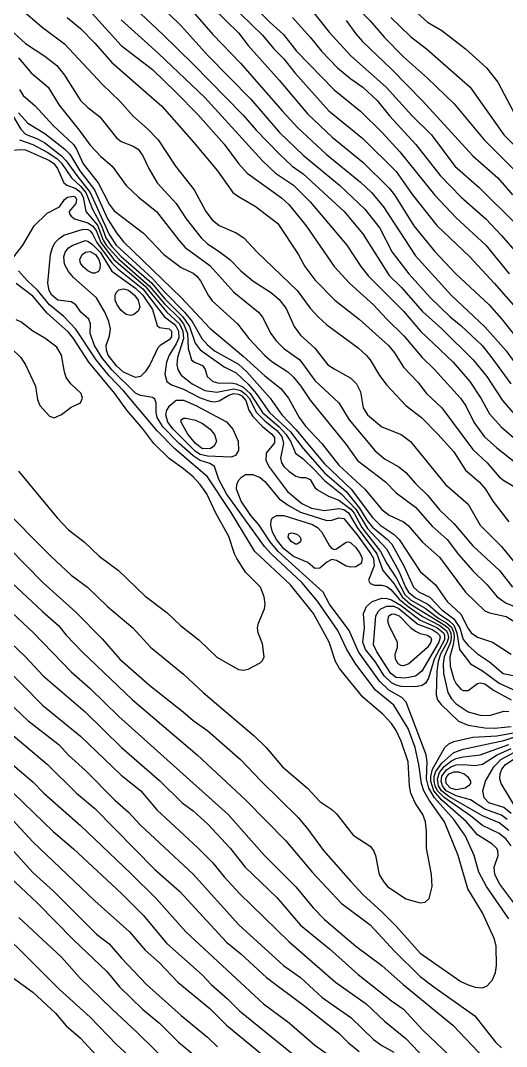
# Model space of a CAD drawing. Extents: x 474277 to 475042, y 254928 to 255625.
# Drawn here: x 474755.69 to 474771.27, y 255488.19 to 255521.06 of the extents above; entities that cross this region are included whole.
import ezdxf

# ---------------------------------------------------------------- set-up
doc = ezdxf.new("R2010")
doc.units = 0
doc.header["$MEASUREMENT"] = 0
doc.layers.add('BaseMapV2_DTM_export_MonNov09090547073261 — entities', color=1, linetype='CONTINUOUS')

msp = doc.modelspace()

# ---------------------------------------------------------------- linework, layer by layer
at = {"layer": 'BaseMapV2_DTM_export_MonNov09090547073261 — entities', "color": 15, "linetype": 'Continuous', "true_color": 0xb7484b}
for points in [[(474758.31, 255522.442, 85.5), (474760.257, 255520.612, 85.5), (474761.224, 255519.662, 85.5), (474762.834, 255518.027, 85.5), (474763.243, 255517.545, 85.5), (474763.984, 255516.781, 85.5), (474764.4, 255516.395, 85.5), (474764.751, 255516.147, 85.5), (474766.067, 255514.938, 85.5), (474766.668, 255514.222, 85.5), (474767.511, 255512.89, 85.5), (474767.895, 255512.513, 85.5), (474768.585, 255511.735, 85.5), (474769.198, 255511.177, 85.5), (474770.208, 255510.184, 85.5), (474770.639, 255509.648, 85.5), (474771.149, 255508.881, 85.5), (474771.472, 255508.498, 85.5)], [(474762.144, 255522.529, 84.25), (474763.692, 255520.996, 84.25), (474764.123, 255520.612, 84.25), (474764.544, 255520.076, 84.25), (474765.748, 255518.84, 84.25), (474766.591, 255518.15, 84.25), (474767.286, 255517.469, 84.25), (474767.855, 255516.855, 84.25), (474768.968, 255515.475, 84.25), (474769.658, 255514.733, 84.25), (474770.613, 255513.865, 84.25), (474771.354, 255512.945, 84.25)], [(474760.074, 255521.636, 85.25), (474760.84, 255520.888, 85.25), (474761.708, 255519.922, 85.25), (474763.072, 255518.542, 85.25), (474763.997, 255517.469, 85.25), (474764.751, 255516.744, 85.25), (474765.915, 255515.782, 85.25), (474766.735, 255515.015, 85.25), (474767.216, 255514.402, 85.25), (474767.603, 255513.635, 85.25), (474768.14, 255512.945, 85.25), (474768.834, 255512.178, 85.25), (474769.466, 255511.565, 85.25), (474769.812, 255511.289, 85.25), (474770.49, 255510.645, 85.25), (474770.808, 255510.256, 85.25), (474771.411, 255509.418, 85.25)], [(474760.917, 255521.693, 85), (474761.863, 255520.612, 85), (474762.741, 255519.692, 85), (474764.078, 255518.159, 85), (474764.585, 255517.622, 85), (474765.489, 255516.779, 85), (474766.591, 255515.879, 85), (474766.944, 255515.552, 85), (474767.325, 255515.092, 85), (474768.355, 255513.519, 85), (474769.505, 255512.244, 85), (474770.578, 255511.247, 85), (474771.268, 255510.47, 85), (474771.805, 255509.717, 85)], [(474755.78, 255521.37, 86.5), (474756.386, 255520.842, 86.5), (474757.103, 255520.306, 86.5), (474758.31, 255519.019, 86.5), (474758.889, 255518.465, 86.5), (474759.307, 255517.988, 86.5), (474759.767, 255517.584, 86.5), (474760.106, 255517.239, 86.5), (474760.661, 255516.395, 86.5), (474761.259, 255515.628, 86.5), (474761.637, 255514.938, 86.5), (474761.837, 255514.677, 86.5), (474762.067, 255514.494, 86.5), (474762.604, 255514.253, 86.5), (474762.852, 255514.095, 86.5), (474763.275, 255513.635, 86.5), (474764.563, 255512.408, 86.5), (474764.981, 255511.843, 86.5), (474765.232, 255511.565, 86.5), (474765.518, 255511.311, 86.5), (474766.517, 255510.568, 86.5), (474766.774, 255510.338, 86.5), (474766.904, 255510.184, 86.5), (474767.205, 255509.68, 86.5), (474767.435, 255509.379, 86.5), (474768.051, 255508.728, 86.5), (474768.553, 255508.344, 86.5), (474769.077, 255507.808, 86.5), (474769.582, 255507.242, 86.5), (474769.955, 255506.657, 86.5), (474770.394, 255506.274, 86.5), (474770.602, 255506.044, 86.5), (474770.834, 255505.661, 86.5), (474771.345, 255504.993, 86.5)], [(474761.868, 255521.456, 84.75), (474762.681, 255520.661, 84.75), (474762.987, 255520.262, 84.75), (474763.984, 255519.15, 84.75), (474764.904, 255518.061, 84.75), (474765.684, 255517.315, 84.75), (474766.668, 255516.52, 84.75), (474767.511, 255515.689, 84.75), (474767.679, 255515.475, 84.75), (474768.304, 255514.478, 84.75), (474768.968, 255513.664, 84.75), (474769.644, 255512.945, 84.75), (474770.718, 255511.948, 84.75), (474771.115, 255511.504, 84.75), (474772.094, 255510.261, 84.75)], [(474762.388, 255521.609, 84.5), (474763.447, 255520.585, 84.5), (474763.814, 255520.152, 84.5), (474764.138, 255519.833, 84.5), (474764.488, 255519.386, 84.5), (474765.58, 255518.159, 84.5), (474766.668, 255517.279, 84.5), (474767.741, 255516.224, 84.5), (474768.258, 255515.475, 84.5), (474769.045, 255514.485, 84.5), (474770.102, 255513.482, 84.5), (474770.881, 255512.638, 84.5), (474771.959, 255511.416, 84.5)], [(474765.058, 255521.354, 83.75), (474765.583, 255520.689, 83.75), (474766.282, 255519.922, 83.75), (474767.416, 255518.926, 83.75), (474768.25, 255518.005, 83.75), (474768.868, 255517.392, 83.75), (474769.613, 255516.395, 83.75), (474770.393, 255515.705, 83.75), (474771.575, 255514.541, 83.75)], [(474766.514, 255521.428, 83.25), (474766.898, 255521.048, 83.25), (474767.358, 255520.515, 83.25), (474767.971, 255519.891, 83.25), (474768.738, 255519.209, 83.25), (474769.593, 255518.389, 83.25), (474770.555, 255517.239, 83.25), (474771.805, 255515.989, 83.25)], [(474768.201, 255521.499, 82.75), (474768.738, 255521.004, 82.75), (474769.198, 255520.737, 82.75), (474769.964, 255520.152, 82.75), (474770.627, 255519.539, 82.75), (474770.999, 255519.079, 82.75), (474771.605, 255517.929, 82.75)], [(474757.185, 255521.149, 86.25), (474757.62, 255520.797, 86.25), (474758.08, 255520.328, 86.25), (474758.617, 255519.708, 86.25), (474760.219, 255518.312, 86.25), (474761.243, 255517.162, 86.25), (474762.005, 255516.242, 86.25), (474762.499, 255515.552, 86.25), (474762.681, 255515.417, 86.25), (474763.217, 255515.113, 86.25), (474763.947, 255514.555, 86.25), (474764.598, 255513.569, 86.25), (474764.804, 255513.175, 86.25), (474765.134, 255512.747, 86.25), (474765.772, 255512.101, 86.25), (474766.545, 255511.488, 86.25), (474767.494, 255510.645, 86.25), (474767.682, 255510.414, 86.25), (474767.971, 255509.954, 86.25), (474768.431, 255509.473, 86.25), (474768.708, 255509.111, 86.25), (474769.195, 255508.651, 86.25), (474770.195, 255507.318, 86.25), (474770.649, 255506.887, 86.25), (474771.038, 255506.437, 86.25), (474771.192, 255506.319, 86.25), (474771.882, 255505.915, 86.25)], [(474758.003, 255521.27, 86), (474758.924, 255520.256, 86), (474759.92, 255519.485, 86), (474760.687, 255518.748, 86), (474761.377, 255518.044, 86), (474762.221, 255517.099, 86), (474762.677, 255516.472, 86), (474762.957, 255516.165, 86), (474764.061, 255515.38, 86), (474764.291, 255515.167, 86), (474764.848, 255514.478, 86), (474765.752, 255513.175, 86), (474766.245, 255512.638, 86), (474767.011, 255511.948, 86), (474767.435, 255511.486, 86), (474767.986, 255510.951, 86), (474768.567, 255510.261, 86), (474768.968, 255509.874, 86), (474769.799, 255508.958, 86), (474769.965, 255508.714, 86), (474770.226, 255508.191, 86), (474770.56, 255507.731, 86), (474770.962, 255507.366, 86), (474771.575, 255506.89, 86)], [(474758.924, 255521.082, 85.75), (474760.122, 255519.999, 85.75), (474761.607, 255518.586, 85.75), (474763.447, 255516.559, 85.75), (474763.87, 255516.165, 85.75), (474764.444, 255515.78, 85.75), (474764.98, 255515.245, 85.75), (474766.152, 255513.865, 85.75), (474766.606, 255513.175, 85.75), (474766.854, 255512.868, 85.75), (474767.971, 255511.741, 85.75), (474768.517, 255511.105, 85.75), (474769.562, 255510.108, 85.75), (474770.095, 255509.494, 85.75), (474770.455, 255508.958, 85.75), (474770.732, 255508.452, 85.75), (474771.102, 255508.038, 85.75), (474771.652, 255507.573, 85.75)], [(474764.41, 255521.149, 84), (474764.981, 255520.524, 84), (474765.341, 255520.076, 84), (474765.851, 255519.539, 84), (474766.284, 255519.185, 84), (474766.669, 255518.926, 84), (474767.128, 255518.493, 84), (474767.518, 255518.005, 84), (474768.369, 255517.085, 84), (474769.144, 255516.089, 84), (474769.815, 255515.398, 84), (474770.606, 255514.708, 84), (474771.112, 255514.172, 84), (474772.117, 255513.021, 84)], [(474766.131, 255521.062, 83.5), (474766.438, 255520.631, 83.5), (474766.652, 255520.382, 83.5), (474767.588, 255519.494, 83.5), (474768.585, 255518.484, 83.5), (474770.195, 255516.72, 83.5), (474770.992, 255516.012, 83.5), (474771.471, 255515.475, 83.5)], [(474767.568, 255521.149, 83), (474768.201, 255520.549, 83), (474768.711, 255520.152, 83), (474770.111, 255518.926, 83), (474771.191, 255517.392, 83), (474772.342, 255516.24, 83)], [(474755.243, 255520.873, 86.75), (474755.857, 255520.321, 86.75), (474756.47, 255519.916, 86.75), (474756.853, 255519.611, 86.75), (474757.108, 255519.309, 86.75), (474757.62, 255518.499, 86.75), (474757.85, 255518.268, 86.75), (474758.233, 255517.972, 86.75), (474758.77, 255517.301, 86.75), (474758.924, 255517.183, 86.75), (474759.307, 255517.034, 86.75), (474759.46, 255516.932, 86.75), (474759.614, 255516.727, 86.75), (474759.808, 255516.319, 86.75), (474760.074, 255515.859, 86.75), (474760.687, 255515.195, 86.75), (474761.008, 255514.708, 86.75), (474761.482, 255514.095, 86.75), (474761.684, 255513.903, 86.75), (474762.067, 255513.66, 86.75), (474762.399, 255513.405, 86.75), (474762.757, 255513.036, 86.75), (474763.141, 255512.722, 86.75), (474763.741, 255512.331, 86.75), (474763.984, 255512.122, 86.75), (474764.214, 255511.826, 86.75), (474764.47, 255511.258, 86.75), (474764.674, 255510.973, 86.75), (474765.134, 255510.557, 86.75), (474765.55, 255510.031, 86.75), (474765.748, 255509.893, 86.75), (474766.284, 255509.6, 86.75), (474766.469, 255509.418, 86.75), (474766.591, 255509.159, 86.75), (474766.677, 255508.651, 86.75), (474766.812, 255508.421, 86.75), (474767.281, 255508.043, 86.75), (474767.895, 255507.791, 86.75), (474768.201, 255507.572, 86.75), (474769.317, 255506.197, 86.75), (474770.042, 255505.564, 86.75), (474770.427, 255504.894, 86.75), (474771.108, 255504.204, 86.75), (474771.805, 255503.347, 86.75)], [(474755.626, 255519.867, 87), (474756.037, 255519.386, 87), (474756.579, 255518.926, 87), (474756.93, 255518.347, 87), (474757.578, 255517.545, 87), (474757.927, 255517.059, 87), (474758.269, 255516.702, 87), (474758.634, 255516.395, 87), (474759.077, 255515.77, 87), (474759.477, 255515.398, 87), (474760.049, 255514.938, 87), (474760.765, 255514.018, 87), (474760.976, 255513.788, 87), (474761.761, 255513.206, 87), (474762.527, 255512.35, 87), (474763.318, 255511.718, 87), (474763.447, 255511.549, 87), (474763.716, 255511.028, 87), (474763.889, 255510.798, 87), (474764.138, 255510.551, 87), (474764.647, 255510.184, 87), (474765.134, 255509.521, 87), (474765.895, 255508.804, 87), (474766.231, 255508.268, 87), (474767.051, 255507.285, 87), (474767.358, 255507.018, 87), (474767.818, 255506.761, 87), (474768.048, 255506.58, 87), (474768.355, 255506.226, 87), (474768.738, 255505.854, 87), (474769.121, 255505.38, 87), (474769.582, 255504.939, 87), (474770.195, 255504.223, 87), (474771.051, 255503.437, 87), (474771.471, 255502.9, 87)], [(474755.657, 255518.849, 87.25), (474755.78, 255518.655, 87.25), (474756.163, 255518.319, 87.25), (474756.743, 255517.699, 87.25), (474757.394, 255517.085, 87.25), (474757.492, 255516.932, 87.25), (474757.697, 255516.464, 87.25), (474758.186, 255515.859, 87.25), (474758.54, 255515.176, 87.25), (474758.694, 255514.964, 87.25), (474759.637, 255514.248, 87.25), (474760.292, 255513.558, 87.25), (474760.84, 255513.142, 87.25), (474761.224, 255512.959, 87.25), (474761.348, 255512.868, 87.25), (474761.467, 255512.715, 87.25), (474761.704, 255512.255, 87.25), (474761.837, 255512.08, 87.25), (474762.647, 255511.335, 87.25), (474763.018, 255510.875, 87.25), (474763.524, 255510.325, 87.25), (474763.754, 255510.136, 87.25), (474764.263, 255509.801, 87.25), (474764.444, 255509.629, 87.25), (474764.685, 255509.341, 87.25), (474764.981, 255508.894, 87.25), (474766.131, 255507.478, 87.25), (474766.494, 255506.964, 87.25), (474767.395, 255506.274, 87.25), (474767.741, 255505.931, 87.25), (474768.355, 255505.469, 87.25), (474768.891, 255504.859, 87.25), (474769.373, 255504.434, 87.25), (474769.735, 255503.945, 87.25), (474770.195, 255503.422, 87.25), (474770.655, 255502.976, 87.25), (474770.973, 255502.594, 87.25), (474771.268, 255502.395, 87.25), (474772.112, 255502.058, 87.25)], [(474755.309, 255518.235, 87.75), (474755.703, 255517.575, 87.75), (474755.857, 255517.411, 87.75), (474756.24, 255517.265, 87.75), (474756.47, 255517.138, 87.75), (474757.007, 255516.724, 87.75), (474757.16, 255516.566, 87.75), (474757.496, 255516.089, 87.75), (474757.931, 255515.552, 87.75), (474758.54, 255514.197, 87.75), (474758.762, 255513.865, 87.75), (474759.92, 255512.791, 87.75), (474760.304, 255512.362, 87.75), (474760.946, 255511.718, 87.75), (474761.194, 255511.411, 87.75), (474761.505, 255510.875, 87.75), (474761.684, 255510.663, 87.75), (474761.914, 255510.479, 87.75), (474762.681, 255510.044, 87.75), (474762.945, 255509.801, 87.75), (474763.699, 255508.958, 87.75), (474764.067, 255508.421, 87.75), (474764.521, 255507.959, 87.75), (474765.441, 255506.857, 87.75), (474766.297, 255506.044, 87.75), (474766.975, 255505.137, 87.75), (474767.227, 255504.894, 87.75), (474767.671, 255504.587, 87.75), (474767.829, 255504.434, 87.75), (474768.508, 255503.407, 87.75), (474768.999, 255502.977, 87.75), (474769.371, 255502.44, 87.75), (474769.812, 255502.042, 87.75), (474770.042, 255501.584, 87.75), (474770.143, 255501.443, 87.75), (474770.348, 255501.298, 87.75), (474770.82, 255501.137, 87.75), (474771.422, 255500.755, 87.75)], [(474755.626, 255518.105, 87.5), (474755.933, 255517.768, 87.5), (474756.47, 255517.433, 87.5), (474757.117, 255516.932, 87.5), (474757.273, 255516.779, 87.5), (474757.59, 255516.242, 87.5), (474758.061, 255515.628, 87.5), (474758.484, 255514.708, 87.5), (474758.77, 255514.251, 87.5), (474759, 255513.963, 87.5), (474760.84, 255512.184, 87.5), (474761.761, 255511.197, 87.5), (474762.834, 255510.309, 87.5), (474763.524, 255509.671, 87.5), (474764.038, 255509.264, 87.5), (474764.284, 255508.958, 87.5), (474764.624, 255508.344, 87.5), (474764.828, 255508.06, 87.5), (474765.353, 255507.501, 87.5), (474765.899, 255506.811, 87.5), (474766.727, 255506.044, 87.5), (474767.281, 255505.39, 87.5), (474767.511, 255505.206, 87.5), (474767.971, 255505, 87.5), (474768.125, 255504.882, 87.5), (474768.585, 255504.346, 87.5), (474769.121, 255503.869, 87.5), (474769.963, 255502.747, 87.5), (474770.578, 255502.146, 87.5), (474770.732, 255502.082, 87.5), (474771.268, 255501.968, 87.5), (474771.728, 255501.678, 87.5)], [(474755.66, 255517.239, 88), (474756.087, 255517.086, 88), (474756.547, 255516.838, 88), (474756.853, 255516.632, 88), (474757.007, 255516.483, 88), (474757.327, 255516.012, 88), (474757.62, 255515.754, 88), (474757.785, 255515.552, 88), (474757.996, 255515.015, 88), (474758.292, 255514.478, 88), (474758.431, 255514.095, 88), (474758.617, 255513.821, 88), (474758.924, 255513.497, 88), (474759.898, 255512.638, 88), (474760.304, 255512.154, 88), (474760.892, 255511.565, 88), (474761.108, 255511.258, 88), (474761.297, 255510.721, 88), (474761.454, 255510.502, 88), (474762.221, 255509.96, 88), (474762.604, 255509.765, 88), (474762.987, 255509.409, 88), (474763.248, 255509.111, 88), (474763.679, 255508.498, 88), (474764.347, 255507.884, 88), (474764.751, 255507.351, 88), (474765.441, 255506.564, 88), (474766.131, 255505.966, 88), (474766.566, 255505.431, 88), (474766.8, 255505.047, 88), (474766.975, 255504.828, 88), (474767.461, 255504.434, 88), (474767.593, 255504.28, 88), (474767.987, 255503.59, 88), (474768.289, 255502.9, 88), (474768.473, 255502.747, 88), (474768.815, 255502.581, 88), (474769.198, 255502.179, 88), (474769.582, 255501.889, 88), (474769.775, 255501.597, 88), (474769.888, 255501.231, 88), (474770.042, 255501.032, 88), (474770.348, 255500.767, 88), (474770.732, 255500.51, 88), (474771.165, 255500.14, 88), (474771.652, 255500.04, 88)], [(474755.32, 255516.889, 88.25), (474755.703, 255516.923, 88.25), (474755.857, 255516.909, 88.25), (474756.623, 255516.577, 88.25), (474756.759, 255516.472, 88.25), (474756.88, 255516.319, 88.25), (474757.086, 255515.859, 88.25), (474757.183, 255515.782, 88.25), (474757.467, 255515.675, 88.25), (474757.62, 255515.558, 88.25), (474757.707, 255515.398, 88.25), (474757.789, 255514.938, 88.25), (474758.157, 255514.502, 88.25), (474758.339, 255514.018, 88.25), (474758.441, 255513.865, 88.25), (474758.847, 255513.407, 88.25), (474759.823, 255512.561, 88.25), (474760.304, 255511.977, 88.25), (474760.764, 255511.535, 88.25), (474760.921, 255511.335, 88.25), (474761.051, 255511.028, 88.25), (474761.07, 255510.555, 88.25), (474761.18, 255510.184, 88.25), (474761.271, 255510.108, 88.25), (474761.531, 255510.005, 88.25), (474761.615, 255509.878, 88.25), (474761.679, 255509.648, 88.25), (474761.858, 255509.494, 88.25), (474762.067, 255509.435, 88.25), (474762.451, 255509.447, 88.25), (474762.604, 255509.414, 88.25), (474762.834, 255509.307, 88.25), (474763.058, 255509.111, 88.25), (474763.454, 255508.498, 88.25), (474763.989, 255508.038, 88.25), (474764.204, 255507.808, 88.25), (474764.345, 255507.577, 88.25), (474764.511, 255507.194, 88.25), (474764.751, 255507.016, 88.25), (474765.134, 255506.657, 88.25), (474765.441, 255506.323, 88.25), (474765.978, 255505.895, 88.25), (474766.438, 255505.4, 88.25), (474766.821, 255504.778, 88.25), (474767.423, 255504.127, 88.25), (474767.818, 255503.42, 88.25), (474768.035, 255502.9, 88.25), (474768.128, 255502.747, 88.25), (474768.355, 255502.559, 88.25), (474768.755, 255502.363, 88.25), (474769.092, 255502.057, 88.25), (474769.428, 255501.839, 88.25), (474769.582, 255501.685, 88.25), (474769.685, 255501.443, 88.25), (474769.771, 255500.907, 88.25), (474770.115, 255500.447, 88.25), (474770.502, 255500.225, 88.25), (474771.038, 255499.828, 88.25), (474771.575, 255499.58, 88.25)], [(474755.484, 255513.482, 88.5), (474755.769, 255513.865, 88.5), (474756.133, 255514.478, 88.5), (474756.547, 255514.889, 88.5), (474756.948, 255515.092, 88.5), (474757.105, 255515.322, 88.5), (474757.2, 255515.398, 88.5), (474757.39, 255515.429, 88.5), (474757.452, 255515.398, 88.5), (474757.492, 255515.322, 88.5), (474757.467, 255515.191, 88.5), (474757.256, 255514.938, 88.5), (474757.26, 255514.862, 88.5), (474757.314, 255514.785, 88.5), (474757.424, 255514.708, 88.5), (474757.85, 255514.577, 88.5), (474758.003, 255514.484, 88.5), (474758.118, 255514.325, 88.5), (474758.263, 255513.942, 88.5), (474758.685, 255513.405, 88.5), (474759.69, 255512.543, 88.5), (474760.38, 255511.71, 88.5), (474760.788, 255511.335, 88.5), (474760.895, 255511.105, 88.5), (474760.914, 255510.875, 88.5), (474760.723, 255510.261, 88.5), (474760.703, 255510.031, 88.5), (474760.732, 255509.878, 88.5), (474760.84, 255509.697, 88.5), (474761.195, 255509.418, 88.5), (474761.607, 255509.2, 88.5), (474761.991, 255509.155, 88.5), (474762.527, 255509.261, 88.5), (474762.757, 255509.2, 88.5), (474762.911, 255509.092, 88.5), (474763.021, 255508.958, 88.5), (474763.259, 255508.498, 88.5), (474763.524, 255508.231, 88.5), (474763.908, 255507.923, 88.5), (474764.066, 255507.731, 88.5), (474764.128, 255507.501, 88.5), (474764.024, 255507.041, 88.5), (474764.063, 255506.887, 88.5), (474764.138, 255506.774, 88.5), (474764.291, 255506.62, 88.5), (474764.521, 255506.458, 88.5), (474764.674, 255506.419, 88.5), (474764.828, 255506.421, 88.5), (474764.981, 255506.356, 88.5), (474765.134, 255506.093, 88.5), (474765.211, 255506.019, 88.5), (474765.572, 255505.814, 88.5), (474765.901, 255505.691, 88.5), (474766.284, 255505.398, 88.5), (474766.385, 255505.277, 88.5), (474766.637, 255504.817, 88.5), (474767.239, 255504.05, 88.5), (474767.438, 255503.667, 88.5), (474767.741, 255503.2, 88.5), (474768.016, 255502.67, 88.5), (474768.201, 255502.494, 88.5), (474768.661, 255502.229, 88.5), (474769.107, 255501.903, 88.5), (474769.352, 255501.764, 88.5), (474769.505, 255501.617, 88.5), (474769.581, 255501.443, 88.5), (474769.598, 255501.29, 88.5), (474769.567, 255501.06, 88.5), (474769.453, 255500.677, 88.5), (474769.468, 255500.37, 88.5), (474769.582, 255499.958, 88.5), (474769.658, 255499.811, 88.5), (474769.812, 255499.633, 88.5), (474769.888, 255499.593, 88.5), (474770.042, 255499.592, 88.5), (474770.348, 255499.816, 88.5), (474770.425, 255499.84, 88.5), (474770.578, 255499.811, 88.5), (474770.856, 255499.603, 88.5), (474771.422, 255499.296, 88.5)], [(474754.783, 255504.693, 88.75), (474756.413, 255503.054, 88.75), (474757.467, 255502.106, 88.75), (474758.31, 255501.25, 88.75), (474758.879, 255500.6, 88.75), (474759.844, 255499.757, 88.75), (474760.908, 255498.913, 88.75), (474761.224, 255498.63, 88.75), (474761.695, 255498.3, 88.75), (474762.745, 255497.38, 88.75), (474763.404, 255496.689, 88.75), (474764.598, 255495.522, 88.75), (474764.901, 255495.156, 88.75), (474765.404, 255494.466, 88.75), (474766.284, 255493.47, 88.75), (474766.668, 255493.062, 88.75), (474767.281, 255492.506, 88.75), (474767.741, 255492.039, 88.75), (474768.508, 255491.178, 88.75), (474769.812, 255490.274, 88.75), (474770.042, 255490.159, 88.75), (474770.272, 255490.089, 88.75), (474770.502, 255490.072, 88.75), (474770.655, 255490.132, 88.75), (474770.829, 255490.325, 88.75), (474770.926, 255490.555, 88.75), (474770.951, 255490.785, 88.75), (474770.939, 255491.399, 88.75), (474770.888, 255491.629, 88.75), (474770.508, 255492.472, 88.75), (474770.03, 255493.239, 88.75), (474769.725, 255494.312, 88.75), (474769.285, 255495.386, 88.75), (474768.791, 255496.076, 88.75), (474768.621, 255496.383, 88.75), (474768.55, 255496.613, 88.75), (474768.464, 255497.226, 88.75), (474768.348, 255497.763, 88.75), (474768.125, 255498.378, 88.75), (474767.665, 255499.121, 88.75), (474767.073, 255499.603, 88.75), (474766.438, 255500.433, 88.75), (474766.16, 255500.907, 88.75), (474765.866, 255501.52, 88.75), (474765.211, 255502.451, 88.75), (474764.707, 255503.054, 88.75), (474763.724, 255503.974, 88.75), (474763.519, 255504.204, 88.75), (474762.301, 255505.891, 88.75), (474762.05, 255506.351, 88.75), (474761.914, 255506.767, 88.75), (474761.761, 255506.863, 88.75), (474761.454, 255506.965, 88.75), (474761.224, 255507.112, 88.75), (474760.783, 255507.501, 88.75), (474760.259, 255508.038, 88.75), (474760.074, 255508.344, 88.75), (474760.042, 255508.498, 88.75), (474760.041, 255508.804, 88.75), (474759.997, 255508.928, 88.75), (474759.92, 255508.977, 88.75), (474759.537, 255509.041, 88.75), (474759.384, 255509.118, 88.75), (474758.617, 255509.865, 88.75), (474758.297, 255510.261, 88.75), (474758.062, 255510.645, 88.75), (474757.93, 255511.028, 88.75), (474757.933, 255511.335, 88.75), (474757.883, 255511.488, 88.75), (474757.63, 255511.718, 88.75), (474757.472, 255511.948, 88.75), (474757.313, 255512.05, 88.75), (474756.894, 255512.101, 88.75), (474756.694, 255512.255, 88.75), (474756.609, 255512.408, 88.75), (474756.567, 255512.638, 88.75), (474756.653, 255513.558, 88.75), (474756.723, 255513.788, 88.75), (474756.809, 255513.942, 88.75), (474756.93, 255514.074, 88.75), (474757.083, 255514.177, 88.75), (474757.697, 255514.377, 88.75), (474757.85, 255514.364, 88.75), (474757.927, 255514.323, 88.75), (474758.003, 255514.225, 88.75), (474758.136, 255513.942, 88.75), (474758.617, 255513.29, 88.75), (474758.816, 255513.098, 88.75), (474759.614, 255512.459, 88.75), (474760.304, 255511.566, 88.75), (474760.61, 255511.344, 88.75), (474760.686, 255511.258, 88.75), (474760.755, 255511.105, 88.75), (474760.764, 255510.895, 88.75), (474760.687, 255510.702, 88.75), (474760.457, 255510.338, 88.75), (474760.37, 255510.108, 88.75), (474760.323, 255509.724, 88.75), (474760.386, 255509.494, 88.75), (474760.534, 255509.381, 88.75), (474760.917, 255509.246, 88.75), (474761.454, 255508.968, 88.75), (474761.761, 255508.863, 88.75), (474761.914, 255508.844, 88.75), (474762.067, 255508.869, 88.75), (474762.374, 255509.055, 88.75), (474762.527, 255509.109, 88.75), (474762.681, 255509.09, 88.75), (474762.785, 255509.034, 88.75), (474762.912, 255508.881, 88.75), (474763.017, 255508.574, 88.75), (474763.141, 255508.367, 88.75), (474763.447, 255508.055, 88.75), (474763.749, 255507.808, 88.75), (474763.831, 255507.694, 88.75), (474763.831, 255507.531, 88.75), (474763.572, 255507.194, 88.75), (474763.562, 255506.964, 88.75), (474763.679, 255506.734, 88.75), (474764.257, 255505.967, 88.75), (474764.712, 255505.584, 88.75), (474765.025, 255505.431, 88.75), (474765.441, 255505.357, 88.75), (474765.901, 255505.428, 88.75), (474766.054, 255505.389, 88.75), (474766.208, 255505.285, 88.75), (474766.484, 255504.817, 88.75), (474767.115, 255503.974, 88.75), (474767.314, 255503.437, 88.75), (474767.665, 255503.023, 88.75), (474767.924, 255502.594, 88.75), (474768.201, 255502.355, 88.75), (474769.275, 255501.7, 88.75), (474769.399, 255501.597, 88.75), (474769.486, 255501.443, 88.75), (474769.504, 255501.29, 88.75), (474769.475, 255501.137, 88.75), (474769.272, 255500.677, 88.75), (474769.241, 255500.447, 88.75), (474769.25, 255500.14, 88.75), (474769.388, 255499.526, 88.75), (474769.505, 255499.326, 88.75), (474769.658, 255499.164, 88.75), (474770.042, 255498.915, 88.75), (474770.425, 255498.805, 88.75), (474770.732, 255498.791, 88.75), (474771.192, 255498.933, 88.75), (474771.345, 255498.918, 88.75)], [(474759.54, 255509.648, 89), (474759.384, 255509.617, 89), (474759, 255509.79, 89), (474758.77, 255509.997, 89), (474758.508, 255510.338, 89), (474758.446, 255510.491, 89), (474758.438, 255510.645, 89), (474758.551, 255510.951, 89), (474758.575, 255511.181, 89), (474758.527, 255511.411, 89), (474758.401, 255511.718, 89), (474758.13, 255512.178, 89), (474757.39, 255512.828, 89), (474757.227, 255513.021, 89), (474757.108, 255513.252, 89), (474757.084, 255513.482, 89), (474757.129, 255513.635, 89), (474757.237, 255513.777, 89), (474757.368, 255513.865, 89), (474757.773, 255514.005, 89), (474757.85, 255513.992, 89), (474758.003, 255513.881, 89), (474758.242, 255513.635, 89), (474758.617, 255513.022, 89), (474759.384, 255512.486, 89), (474759.619, 255512.255, 89), (474759.923, 255511.795, 89), (474760.074, 255511.284, 89), (474760.15, 255511.226, 89), (474760.457, 255511.183, 89), (474760.536, 255511.105, 89), (474760.534, 255510.921, 89), (474760.457, 255510.825, 89), (474760.169, 255510.645, 89), (474760.1, 255510.568, 89), (474759.844, 255510.029, 89), (474759.69, 255509.803, 89), (474759.54, 255509.648, 89)], [(474758.189, 255513.021, 89.25), (474758.08, 255512.966, 89.25), (474758.003, 255512.968, 89.25), (474757.85, 255513.034, 89.25), (474757.697, 255513.169, 89.25), (474757.62, 255513.285, 89.25), (474757.592, 255513.405, 89.25), (474757.665, 255513.558, 89.25), (474757.779, 255513.635, 89.25), (474757.927, 255513.655, 89.25), (474758.102, 255513.558, 89.25), (474758.201, 255513.405, 89.25), (474758.244, 255513.252, 89.25), (474758.237, 255513.098, 89.25), (474758.189, 255513.021, 89.25)], [(474755.013, 255505.551, 88.5), (474756.666, 255503.897, 88.5), (474757.32, 255503.284, 88.5), (474757.841, 255502.9, 88.5), (474758.482, 255502.287, 88.5), (474759.291, 255501.597, 88.5), (474759.862, 255500.983, 88.5), (474760.917, 255500.115, 88.5), (474761.552, 255499.526, 88.5), (474763.181, 255498.146, 88.5), (474763.572, 255497.763, 88.5), (474764.089, 255497.15, 88.5), (474764.89, 255496.459, 88.5), (474765.288, 255496.036, 88.5), (474765.671, 255495.782, 88.5), (474765.824, 255495.647, 88.5), (474766.361, 255494.96, 88.5), (474766.898, 255494.604, 88.5), (474767.007, 255494.466, 88.5), (474767.075, 255494.312, 88.5), (474767.196, 255493.699, 88.5), (474767.329, 255493.469, 88.5), (474767.463, 255493.316, 88.5), (474768.048, 255492.917, 88.5), (474768.508, 255492.791, 88.5), (474768.661, 255492.815, 88.5), (474768.794, 255492.932, 88.5), (474768.892, 255493.316, 88.5), (474768.869, 255493.699, 88.5), (474768.713, 255494.543, 88.5), (474768.713, 255495.079, 88.5), (474768.68, 255495.386, 88.5), (474768.595, 255495.616, 88.5), (474768.355, 255495.973, 88.5), (474768.211, 255496.306, 88.5), (474768.163, 255496.536, 88.5), (474768.117, 255497.303, 88.5), (474767.895, 255497.971, 88.5), (474767.741, 255498.308, 88.5), (474767.588, 255498.531, 88.5), (474767.306, 255498.836, 88.5), (474766.668, 255499.378, 88.5), (474765.921, 255500.293, 88.5), (474765.789, 255500.523, 88.5), (474765.588, 255501.137, 88.5), (474765.085, 255502.057, 88.5), (474764.344, 255502.977, 88.5), (474763.207, 255504.05, 88.5), (474762.451, 255505.292, 88.5), (474761.684, 255506.441, 88.5), (474760.63, 255507.347, 88.5), (474760.074, 255507.907, 88.5), (474759.009, 255509.188, 88.5), (474758.54, 255509.676, 88.5), (474758.122, 255510.184, 88.5), (474757.467, 255511.164, 88.5), (474757.083, 255511.574, 88.5), (474756.623, 255511.946, 88.5), (474756.24, 255512.422, 88.5), (474755.912, 255512.715, 88.5), (474755.626, 255513.037, 88.5)], [(474762.987, 255500.277, 88.25), (474763.371, 255500.478, 88.25), (474763.447, 255500.549, 88.25), (474763.5, 255500.677, 88.25), (474763.447, 255501.091, 88.25), (474763.314, 255501.443, 88.25), (474763.287, 255501.597, 88.25), (474763.318, 255501.75, 88.25), (474763.52, 255502.21, 88.25), (474763.538, 255502.363, 88.25), (474763.506, 255502.594, 88.25), (474763.387, 255502.9, 88.25), (474762.911, 255503.385, 88.25), (474762.628, 255503.82, 88.25), (474762.552, 255503.974, 88.25), (474762.374, 255504.526, 88.25), (474761.952, 255505.277, 88.25), (474761.667, 255505.891, 88.25), (474761.454, 255506.197, 88.25), (474761.224, 255506.435, 88.25), (474760.917, 255506.7, 88.25), (474760.457, 255507.022, 88.25), (474759.969, 255507.501, 88.25), (474759.614, 255507.972, 88.25), (474759.098, 255508.574, 88.25), (474758.722, 255509.111, 88.25), (474757.882, 255510.108, 88.25), (474757.394, 255510.875, 88.25), (474757.237, 255511.071, 88.25), (474756.547, 255511.683, 88.25), (474756.087, 255512.226, 88.25), (474755.55, 255512.632, 88.25)], [(474759.325, 255511.641, 89.25), (474759.23, 255511.609, 89.25), (474759.077, 255511.639, 89.25), (474758.924, 255511.764, 89.25), (474758.793, 255511.948, 89.25), (474758.732, 255512.101, 89.25), (474758.729, 255512.255, 89.25), (474758.77, 255512.356, 89.25), (474758.847, 255512.434, 89.25), (474759, 255512.465, 89.25), (474759.154, 255512.414, 89.25), (474759.35, 255512.255, 89.25), (474759.46, 255512.101, 89.25), (474759.516, 255511.871, 89.25), (474759.46, 255511.747, 89.25), (474759.325, 255511.641, 89.25)], [(474756.777, 255508.329, 88), (474757.007, 255508.434, 88), (474757.313, 255508.675, 88), (474757.62, 255508.813, 88), (474757.684, 255508.958, 88), (474757.633, 255509.111, 88), (474757.311, 255509.418, 88), (474757.16, 255509.617, 88), (474757.102, 255509.801, 88), (474757.012, 255510.338, 88), (474756.853, 255510.588, 88), (474756.47, 255510.88, 88), (474756.087, 255511.106, 88), (474755.703, 255511.409, 88), (474755.55, 255511.472, 88)], [(474755.396, 255510.559, 88), (474755.702, 255510.261, 88), (474755.858, 255510.031, 88), (474756.174, 255509.341, 88), (474756.24, 255508.918, 88), (474756.317, 255508.723, 88), (474756.623, 255508.384, 88), (474756.777, 255508.329, 88)], [(474762.581, 255507.117, 89), (474762.451, 255507.072, 89), (474761.684, 255507.1, 89), (474761.454, 255507.154, 89), (474761.301, 255507.25, 89), (474760.59, 255507.961, 89), (474760.412, 255508.191, 89), (474760.353, 255508.421, 89), (474760.389, 255508.574, 89), (474760.477, 255508.728, 89), (474760.687, 255508.894, 89), (474760.917, 255508.899, 89), (474761.315, 255508.728, 89), (474762.297, 255508.205, 89), (474762.501, 255507.961, 89), (474762.666, 255507.577, 89), (474762.681, 255507.277, 89), (474762.581, 255507.117, 89)], [(474761.779, 255507.347, 89.25), (474761.531, 255507.337, 89.25), (474761.304, 255507.501, 89.25), (474761.059, 255507.808, 89.25), (474760.842, 255508.191, 89.25), (474760.84, 255508.269, 89.25), (474760.917, 255508.314, 89.25), (474760.994, 255508.317, 89.25), (474761.301, 255508.251, 89.25), (474761.531, 255508.144, 89.25), (474761.773, 255507.961, 89.25), (474761.914, 255507.794, 89.25), (474761.972, 255507.577, 89.25), (474761.9, 255507.424, 89.25), (474761.779, 255507.347, 89.25)], [(474755.626, 255506.624, 88.25), (474756.869, 255505.124, 88.25), (474757.237, 255504.741, 88.25), (474757.729, 255504.357, 88.25), (474758.21, 255503.897, 88.25), (474758.833, 255503.437, 88.25), (474759.69, 255502.617, 88.25), (474760.38, 255502.09, 88.25), (474760.825, 255501.673, 88.25), (474761.413, 255501.213, 88.25), (474761.991, 255500.658, 88.25), (474762.681, 255500.271, 88.25), (474762.834, 255500.24, 88.25), (474762.987, 255500.277, 88.25)], [(474771.345, 255492.28, 89), (474770.628, 255493.316, 89), (474770.382, 255493.776, 89), (474770.235, 255494.312, 89), (474769.962, 255494.926, 89), (474769.588, 255495.463, 89), (474768.963, 255496.153, 89), (474768.781, 255496.459, 89), (474768.711, 255496.766, 89), (474768.735, 255497.303, 89), (474768.697, 255497.533, 89), (474768.062, 255499.22, 89), (474767.917, 255499.373, 89), (474767.501, 255499.603, 89), (474767.205, 255499.895, 89), (474766.534, 255500.83, 89), (474766.226, 255501.52, 89), (474765.594, 255502.357, 89), (474765.401, 255502.747, 89), (474763.951, 255504.05, 89), (474763.694, 255504.357, 89), (474763.34, 255504.894, 89), (474763.073, 255505.201, 89), (474762.765, 255505.661, 89), (474762.619, 255506.044, 89), (474762.631, 255506.197, 89), (474762.681, 255506.318, 89), (474762.774, 255506.427, 89), (474762.911, 255506.512, 89), (474763.141, 255506.518, 89), (474763.371, 255506.417, 89), (474763.524, 255506.289, 89), (474763.99, 255505.737, 89), (474764.306, 255505.507, 89), (474764.674, 255505.309, 89), (474765.518, 255505.044, 89), (474765.671, 255505.048, 89), (474765.901, 255505.125, 89), (474766.054, 255505.105, 89), (474766.514, 255504.535, 89), (474766.925, 255503.974, 89), (474767.007, 255503.82, 89), (474767.028, 255503.59, 89), (474766.852, 255503.13, 89), (474766.898, 255503.025, 89), (474767.051, 255502.963, 89), (474767.281, 255502.963, 89), (474767.435, 255502.93, 89), (474767.567, 255502.824, 89), (474767.828, 255502.517, 89), (474768.125, 255502.28, 89), (474768.585, 255501.959, 89), (474769.136, 255501.673, 89), (474769.335, 255501.52, 89), (474769.382, 255501.443, 89), (474769.41, 255501.29, 89), (474769.37, 255501.137, 89), (474769.158, 255500.753, 89), (474769.088, 255500.523, 89), (474769.044, 255500.217, 89), (474769.017, 255499.45, 89), (474769.066, 255499.296, 89), (474769.176, 255499.143, 89), (474769.735, 255498.607, 89), (474770.042, 255498.481, 89), (474770.578, 255498.392, 89), (474770.885, 255498.385, 89), (474771.422, 255498.435, 89)], [(474765.294, 255503.514, 89.25), (474765.134, 255503.506, 89.25), (474764.904, 255503.693, 89.25), (474764.444, 255503.883, 89.25), (474764.138, 255504.128, 89.25), (474763.896, 255504.434, 89.25), (474763.773, 255504.664, 89.25), (474763.717, 255504.894, 89.25), (474763.731, 255505.047, 89.25), (474763.773, 255505.124, 89.25), (474763.908, 255505.199, 89.25), (474764.138, 255505.201, 89.25), (474765.058, 255504.912, 89.25), (474765.211, 255504.817, 89.25), (474765.356, 255504.664, 89.25), (474765.594, 255504.231, 89.25), (474765.671, 255504.142, 89.25), (474765.748, 255504.108, 89.25), (474765.824, 255504.128, 89.25), (474766.131, 255504.341, 89.25), (474766.208, 255504.356, 89.25), (474766.284, 255504.326, 89.25), (474766.438, 255504.174, 89.25), (474766.587, 255503.974, 89.25), (474766.644, 255503.82, 89.25), (474766.61, 255503.667, 89.25), (474766.438, 255503.557, 89.25), (474766.284, 255503.54, 89.25), (474766.131, 255503.575, 89.25), (474765.824, 255503.761, 89.25), (474765.671, 255503.792, 89.25), (474765.518, 255503.705, 89.25), (474765.294, 255503.514, 89.25)], [(474764.564, 255504.28, 89.5), (474764.513, 255504.28, 89.5), (474764.368, 255504.372, 89.5), (474764.278, 255504.51, 89.5), (474764.291, 255504.615, 89.5), (474764.368, 255504.646, 89.5), (474764.444, 255504.637, 89.5), (474764.575, 255504.587, 89.5), (474764.658, 255504.51, 89.5), (474764.683, 255504.434, 89.5), (474764.668, 255504.357, 89.5), (474764.564, 255504.28, 89.5)], [(474755.406, 255503.054, 89), (474756.393, 255502.119, 89), (474756.912, 255501.673, 89), (474757.16, 255501.364, 89), (474757.673, 255500.83, 89), (474759.281, 255499.296, 89), (474761.352, 255497.533, 89), (474762.922, 255496.076, 89), (474764.197, 255494.773, 89), (474765.058, 255493.765, 89), (474765.97, 255492.779, 89), (474766.898, 255492.086, 89), (474767.682, 255491.245, 89), (474768.508, 255490.432, 89), (474768.945, 255490.095, 89), (474770.259, 255489.175, 89), (474770.926, 255488.332, 89), (474771.115, 255488.144, 89)], [(474755.243, 255502.25, 89.25), (474756.111, 255501.443, 89.25), (474757.313, 255500.188, 89.25), (474757.927, 255499.659, 89.25), (474758.847, 255498.757, 89.25), (474762.353, 255495.616, 89.25), (474763.514, 255494.312, 89.25), (474764.521, 255493.303, 89.25), (474765.078, 255492.626, 89.25), (474765.441, 255492.259, 89.25), (474766.448, 255491.399, 89.25), (474767.281, 255490.785, 89.25), (474767.962, 255490.172, 89.25), (474769.556, 255488.868, 89.25), (474770.579, 255487.795, 89.25)], [(474768.57, 255499.757, 89.25), (474768.355, 255499.711, 89.25), (474767.895, 255499.725, 89.25), (474767.741, 255499.759, 89.25), (474767.588, 255499.836, 89.25), (474767.35, 255500.063, 89.25), (474767.058, 255500.523, 89.25), (474766.757, 255500.907, 89.25), (474766.67, 255501.137, 89.25), (474766.716, 255501.597, 89.25), (474766.684, 255502.057, 89.25), (474766.78, 255502.287, 89.25), (474766.964, 255502.44, 89.25), (474767.281, 255502.548, 89.25), (474767.435, 255502.542, 89.25), (474767.588, 255502.493, 89.25), (474767.895, 255502.321, 89.25), (474768.508, 255501.851, 89.25), (474769.045, 255501.61, 89.25), (474769.252, 255501.443, 89.25), (474769.29, 255501.367, 89.25), (474769.287, 255501.213, 89.25), (474768.956, 255500.6, 89.25), (474768.772, 255499.987, 89.25), (474768.672, 255499.833, 89.25), (474768.57, 255499.757, 89.25)], [(474768.016, 255499.987, 89.5), (474767.741, 255500.014, 89.5), (474767.565, 255500.14, 89.5), (474767.12, 255500.83, 89.5), (474767.014, 255501.06, 89.5), (474767.089, 255501.98, 89.5), (474767.171, 255502.133, 89.5), (474767.249, 255502.21, 89.5), (474767.435, 255502.297, 89.5), (474767.665, 255502.291, 89.5), (474767.818, 255502.223, 89.5), (474768.431, 255501.723, 89.5), (474768.891, 255501.544, 89.5), (474769.045, 255501.456, 89.5), (474769.124, 255501.367, 89.5), (474769.145, 255501.29, 89.5), (474769.099, 255501.137, 89.5), (474768.564, 255500.217, 89.5), (474768.355, 255500.056, 89.5), (474768.016, 255499.987, 89.5)], [(474768.143, 255500.447, 89.75), (474767.971, 255500.385, 89.75), (474767.895, 255500.392, 89.75), (474767.798, 255500.447, 89.75), (474767.711, 255500.6, 89.75), (474767.707, 255500.753, 89.75), (474767.784, 255500.983, 89.75), (474767.776, 255501.137, 89.75), (474767.511, 255501.669, 89.75), (474767.468, 255501.827, 89.75), (474767.506, 255501.98, 89.75), (474767.588, 255502.04, 89.75), (474767.665, 255502.052, 89.75), (474767.835, 255501.98, 89.75), (474768.201, 255501.611, 89.75), (474768.355, 255501.495, 89.75), (474768.508, 255501.418, 89.75), (474768.738, 255501.363, 89.75), (474768.851, 255501.29, 89.75), (474768.872, 255501.213, 89.75), (474768.85, 255501.137, 89.75), (474768.738, 255500.973, 89.75), (474768.143, 255500.447, 89.75)], [(474754.399, 255501.137, 89.75), (474756.393, 255499.123, 89.75), (474757.62, 255498.128, 89.75), (474758.924, 255496.88, 89.75), (474759.554, 255496.383, 89.75), (474760.062, 255495.769, 89.75), (474761.377, 255494.555, 89.75), (474761.846, 255494.082, 89.75), (474762.221, 255493.62, 89.75), (474762.713, 255493.086, 89.75), (474764.293, 255491.552, 89.75), (474765.794, 255490.249, 89.75), (474766.774, 255489.559, 89.75), (474767.358, 255488.995, 89.75), (474768.048, 255488.442, 89.75), (474768.662, 255487.795, 89.75)], [(474755.396, 255501.11, 89.5), (474755.857, 255500.674, 89.5), (474756.415, 255500.063, 89.5), (474757.761, 255498.913, 89.5), (474758.935, 255497.763, 89.5), (474760.15, 255496.71, 89.5), (474760.878, 255495.999, 89.5), (474761.224, 255495.741, 89.5), (474761.694, 255495.309, 89.5), (474762.416, 255494.543, 89.5), (474762.894, 255493.929, 89.5), (474763.908, 255492.965, 89.5), (474764.674, 255492.075, 89.5), (474765.6, 255491.322, 89.5), (474766.514, 255490.499, 89.5), (474767.588, 255489.647, 89.5), (474767.971, 255489.379, 89.5), (474768.594, 255488.715, 89.5), (474770.118, 255487.264, 89.5)], [(474755.32, 255499.208, 90), (474755.933, 255498.628, 90), (474756.93, 255497.855, 90), (474757.237, 255497.518, 90), (474757.773, 255497.029, 90), (474758.72, 255496.076, 90), (474759.153, 255495.693, 90), (474759.537, 255495.277, 90), (474761.224, 255493.705, 90), (474762.696, 255492.089, 90), (474764.122, 255490.785, 90), (474764.668, 255490.402, 90), (474765.364, 255489.763, 90), (474766.284, 255489.114, 90), (474767.012, 255488.408, 90), (474767.281, 255488.219, 90), (474767.665, 255488.006, 90)], [(474755.32, 255498.274, 90.25), (474756.547, 255497.235, 90.25), (474757.489, 255496.306, 90.25), (474758.08, 255495.813, 90.25), (474759.997, 255493.862, 90.25), (474760.786, 255493.162, 90.25), (474762.297, 255491.534, 90.25), (474762.757, 255491.16, 90.25), (474763.581, 255490.402, 90.25), (474764.809, 255489.482, 90.25), (474765.901, 255488.611, 90.25), (474766.208, 255488.302, 90.25), (474766.552, 255488.025, 90.25)], [(474771.575, 255492.707, 89.25), (474771.064, 255493.392, 89.25), (474770.904, 255493.699, 89.25), (474770.881, 255493.929, 89.25), (474771.011, 255494.312, 89.25), (474770.995, 255494.466, 89.25), (474770.955, 255494.543, 89.25), (474770.808, 255494.676, 89.25), (474770.348, 255494.964, 89.25), (474769.996, 255495.386, 89.25), (474769.198, 255496.084, 89.25), (474768.948, 255496.383, 89.25), (474768.844, 255496.689, 89.25), (474768.844, 255496.843, 89.25), (474768.904, 255497.073, 89.25), (474769.296, 255497.763, 89.25), (474769.428, 255497.888, 89.25), (474769.582, 255497.961, 89.25), (474770.195, 255498.094, 89.25), (474770.962, 255498.14, 89.25), (474771.728, 255498.281, 89.25)], [(474771.427, 255494.619, 89.5), (474771.268, 255494.83, 89.5), (474771.038, 255495.011, 89.5), (474770.502, 255495.268, 89.5), (474770.118, 255495.575, 89.5), (474769.275, 255496.167, 89.5), (474769.066, 255496.383, 89.5), (474768.987, 255496.536, 89.5), (474768.952, 255496.689, 89.5), (474768.959, 255496.843, 89.5), (474769.008, 255496.996, 89.5), (474769.198, 255497.264, 89.5), (474769.582, 255497.603, 89.5), (474769.888, 255497.715, 89.5), (474771.192, 255497.989, 89.5), (474771.728, 255498.172, 89.5)], [(474771.345, 255495.109, 89.75), (474771.038, 255495.353, 89.75), (474770.502, 255495.579, 89.75), (474769.428, 255496.195, 89.75), (474769.19, 255496.383, 89.75), (474769.096, 255496.536, 89.75), (474769.059, 255496.766, 89.75), (474769.121, 255496.963, 89.75), (474769.275, 255497.155, 89.75), (474769.505, 255497.335, 89.75), (474769.658, 255497.411, 89.75), (474769.888, 255497.467, 89.75), (474770.425, 255497.529, 89.75), (474771.345, 255497.868, 89.75)], [(474771.299, 255495.463, 90), (474771.115, 255495.595, 90), (474770.578, 255495.792, 90), (474770.118, 255496.09, 90), (474769.658, 255496.222, 90), (474769.344, 255496.383, 90), (474769.217, 255496.536, 90), (474769.175, 255496.689, 90), (474769.198, 255496.844, 90), (474769.352, 255497.05, 90), (474769.505, 255497.156, 90), (474769.658, 255497.211, 90), (474769.888, 255497.226, 90), (474770.272, 255497.192, 90), (474770.502, 255497.232, 90), (474770.972, 255497.533, 90), (474771.422, 255497.733, 90)], [(474771.422, 255495.649, 90.25), (474771.192, 255495.848, 90.25), (474770.707, 255495.999, 90.25), (474770.559, 255496.153, 90.25), (474770.517, 255496.383, 90.25), (474770.595, 255496.689, 90.25), (474770.868, 255497.15, 90.25), (474771.092, 255497.38, 90.25), (474771.805, 255497.764, 90.25)], [(474771.94, 255495.233, 90.5), (474771.099, 255496.613, 90.5), (474771.061, 255496.766, 90.5), (474771.068, 255496.919, 90.5), (474771.124, 255497.073, 90.5), (474771.245, 255497.226, 90.5), (474771.486, 255497.38, 90.5)], [(474755.437, 255497.226, 90.5), (474756.087, 255496.665, 90.5), (474756.437, 255496.306, 90.5), (474757.62, 255495.263, 90.5), (474759.23, 255493.73, 90.5), (474760.038, 255492.932, 90.5), (474760.994, 255491.865, 90.5), (474763.486, 255489.559, 90.5), (474764.309, 255488.945, 90.5), (474765.134, 255488.23, 90.5), (474765.824, 255487.735, 90.5)], [(474769.944, 255496.459, 90.25), (474769.658, 255496.406, 90.25), (474769.476, 255496.459, 90.25), (474769.336, 255496.613, 90.25), (474769.327, 255496.766, 90.25), (474769.362, 255496.843, 90.25), (474769.434, 255496.919, 90.25), (474769.582, 255496.99, 90.25), (474769.735, 255496.989, 90.25), (474769.917, 255496.919, 90.25), (474770.025, 255496.843, 90.25), (474770.123, 255496.689, 90.25), (474770.114, 255496.613, 90.25), (474770.06, 255496.536, 90.25), (474769.944, 255496.459, 90.25)], [(474755.166, 255496.592, 90.75), (474756.738, 255495.079, 90.75), (474757.39, 255494.522, 90.75), (474758.936, 255493.086, 90.75), (474759.625, 255492.396, 90.75), (474760.38, 255491.49, 90.75), (474761.514, 255490.479, 90.75), (474761.803, 255490.172, 90.75), (474762.33, 255489.712, 90.75), (474762.71, 255489.329, 90.75), (474764.521, 255487.872, 90.75)], [(474755.32, 255495.583, 91), (474756.087, 255494.743, 91), (474758.08, 255492.856, 91), (474759.191, 255491.859, 91), (474759.69, 255491.27, 91), (474760.15, 255490.865, 91), (474760.735, 255490.249, 91), (474761.761, 255489.406, 91), (474762.297, 255488.875, 91), (474763.447, 255487.919, 91)], [(474753.862, 255495.003, 91.5), (474756.238, 255492.779, 91.5), (474757.39, 255491.609, 91.5), (474758.463, 255490.589, 91.5), (474758.872, 255490.095, 91.5), (474759.614, 255489.374, 91.5), (474760.15, 255488.939, 91.5), (474760.754, 255488.332, 91.5), (474761.301, 255487.876, 91.5)], [(474755.396, 255494.535, 91.25), (474756.087, 255493.761, 91.25), (474756.754, 255493.162, 91.25), (474758.134, 255491.782, 91.25), (474758.54, 255491.473, 91.25), (474758.926, 255491.015, 91.25), (474759.731, 255490.172, 91.25), (474760.84, 255489.179, 91.25), (474761.684, 255488.489, 91.25), (474762.006, 255488.178, 91.25)], [(474754.515, 255492.396, 92), (474755.714, 255491.245, 92), (474756.93, 255490.021, 92), (474757.927, 255489.127, 92), (474758.77, 255488.249, 92), (474759.274, 255487.795, 92)], [(474755.637, 255492.319, 91.75), (474757.007, 255491.049, 91.75), (474757.589, 255490.402, 91.75), (474758.617, 255489.391, 91.75), (474759.434, 255488.638, 91.75), (474760.534, 255487.555, 91.75)], [(474755.473, 255490.379, 92.25), (474756.087, 255489.931, 92.25), (474756.81, 255489.252, 92.25), (474757.16, 255488.849, 92.25), (474757.62, 255488.451, 92.25), (474758.367, 255487.642, 92.25)]]:
    msp.add_polyline3d(points, dxfattribs=at)

doc.saveas('drawing.dxf')
